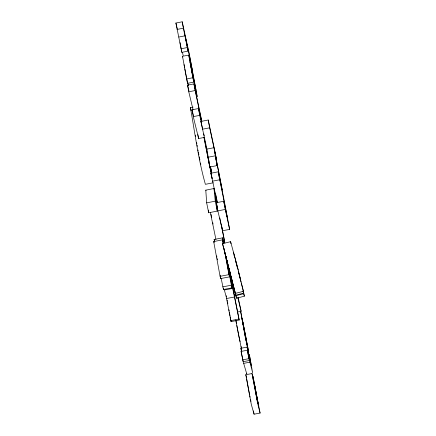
<?xml version="1.0" encoding="UTF-8"?>
<svg xmlns="http://www.w3.org/2000/svg" width="436" height="436" viewBox="0 0 436 436"><rect width="100%" height="100%" fill="white"/><g stroke="black" fill="none" stroke-linecap="round" stroke-linejoin="round"><path stroke-width="0.65" d="M216.785 202.904L215.526 196.974L217.27 211.106L208.67 212.768L206.659 202.844L205.787 190.156L213.967 188.532L216.997 203.029M213.967 188.532L215.291 201.176L217.27 211.106M229.483 270.947L222.545 243.729L230.606 241.653L238.279 270.064M226.976 260.728L224.84 252.591L235.353 293.395L243.419 291.313L237.833 268.767M235.151 292.818L235.767 295.161L243.708 293.112L244.373 296.191L236.525 298.219L232.966 284.414M236.525 298.219L235.909 295.701L243.849 293.651M193.671 80.077L190.134 62.212L193.829 82.104L187.562 83.331L182.482 56.255L188.788 55.121L197.165 96.688L197.094 96.073A17.342 0.305 78.9 0 0 196.156 90.584L190.042 58.37L185.878 39.425L188.03 51.121L181.817 52.342L175.904 23.037L182.199 21.8L188.761 51.426L192.668 71.831M177.065 29.441L183.376 28.198L188.03 51.121M178.847 37.027L185.071 35.807M180.978 48.794L187.235 47.562M186.515 78.976L192.843 77.739L193.829 82.104M193.001 109.501L188.772 91.789L187.562 85.124L193.927 83.881L201.857 121.426M188.772 91.789L195.154 90.541L201.645 121.181M213.291 182.788L205.389 184.319C198.298 159.265 194.957 133.236 190.423 107.627L193.083 107.103M204.157 137.454L198.625 138.534L193.268 116.619L192.031 109.796L198.467 108.542L201.432 121.47M193.268 116.619L199.726 115.36L201.655 123.764M200.898 121.437L208.217 120.009L215.351 153.445L216.73 160.775L214.725 151.401L222.229 190.02L215.558 156.35L217.035 165.604L209.754 167.015L206.915 149.079L200.898 121.437L202.549 128.625M202.331 129.236L209.678 127.808L213.934 147.717L217.035 165.604M206.915 149.079L213.934 147.717M207.956 157.249L215.199 155.837M217.281 202.756L210.904 173.239L218.202 171.822L223.374 196.293L229.63 229.385L222.616 230.737L217.842 210.871L216.338 202.707L223.733 201.279L227.091 216.665L218.202 171.822M212.37 181.191L219.695 179.774M206.659 202.844L215.291 201.176M217.842 210.871L225.265 209.438L229.63 229.385M214.501 241.479L214.136 239.473L222.627 237.838L223.859 243.522M225.358 254.21L229.565 276.865L220.807 278.544L220.087 276.331L213.678 241.555L222.442 239.871L223.363 243.604M223.472 242.787L224.785 242.536L222.256 228.993M220.087 276.331L228.938 274.631L229.565 276.865M231.205 282.065L232.513 281.814M231.451 284.937L233.287 284.583M222.698 286.877L231.363 285.215L232.034 287.853L223.45 289.499L221.128 278.201M239.184 320.029L232.693 288.403L224.36 290L226.349 297.434L231.053 321.583L239.184 320.029L229.619 271.121M234.573 294.959L235.8 294.72M226.573 298.513L234.721 296.954M237.271 312.056L241.13 311.32L238.121 297.281M230.6 320.645L238.819 319.081M241.74 352.877L240.895 348.288L247.076 347.111L248.907 356.37L251.289 365.532L249.343 354.593L248.046 354.839M241.092 351.421L247.392 350.222L249.441 360.49L243.168 361.684L241.092 351.421L242.58 358.468M242.634 359.847L248.961 358.648L249.441 360.49M243.304 361.406L243.664 363.373L249.883 362.191L252.667 372.807L249.343 354.593M255.251 388.923L254.368 383.756L258.21 403.9L252.945 376.175L260.096 413.061L254.063 414.2L251.294 404.357L245.773 374.726L252.013 373.543L257.273 400.493L255.311 389.855M182.482 56.255L182.782 57.067M213.678 241.555L214.207 242.623M205.857 190.101L206.015 190.603M245.773 374.726L246.1 375.827M243.664 363.373L246.765 373.925L246.765 373.232M222.545 243.729L229.968 272.206M240.895 348.288L241.326 349.797M260.096 413.061L257.589 403.164L252.013 373.543M233.44 252.182L235.042 258.079M211.433 173.577L209.536 165.506M243.07 290.779L243.708 293.112M214.136 239.473L214.785 241.866M250.983 401.398L250.586 399.796M243.07 291.324L243.419 292.616M243.577 293.21L244.373 296.191M235.184 258.613L236.862 265.017M234.001 254.924L234.508 256.869M235.702 261.42L236.208 263.371M236.552 264.668L237.571 268.571M238.759 273.121L239.271 275.067M239.609 276.37L240.634 280.266M240.498 280.135L241.01 282.108M241.353 283.427L243.419 291.313M241.337 348.391L235.713 320.008M237.02 265.617L237.669 268.14M228.998 269.154L233.418 286.256M235.767 295.161L235.909 295.701M229.603 270.892L235.353 293.395M230.933 276.07L232.524 282.359M227.766 264.271L225.483 255.234M238.53 271.524L238.988 273.345M239.762 340.293L240.089 341.606M192.031 109.796L193.442 115.6M237.822 297.723L241.13 311.32M239.141 273.95L239.871 276.964M187.562 85.124L188.935 90.841M216.338 202.707L217.711 208.452M175.904 23.037L177.25 28.776M210.904 173.239L212.125 178.428M182.504 52.576L183.191 55.536M212.109 178.428L203.912 137.433M203.754 133.852L204.206 135.814M240.018 277.569L240.263 278.648M190.423 107.627L191.132 110.831M239.604 339.633L238.781 335.775M208.953 162.737L209.302 164.399M200.549 163.069L200.816 164.312M212.763 222.747L213.035 224.039M232.693 288.403L229.935 273.917L232.034 287.853M211.019 214.305L211.689 217.553M215.945 239.533L210.31 212.283M208.822 162.11L204.113 137.329M230.976 243.729L230.606 241.653M211.618 172.176L210.539 166.857L211.444 172.732M210.381 166.95L211.722 173.544M215.858 194.827L216.43 197.633M221.33 224.458L221.597 225.755M199.655 158.748L199.906 159.974M224.785 242.536L219.799 217.907M216.665 198.805L216.899 199.977M199.274 156.856L199.53 158.132M238.361 333.638L238.661 335.175M188.27 84.328L188.505 85.516M194.401 83.129L195.835 89.93L191.829 68.49M217.014 200.565L217.368 202.369M226.289 295.717L226.535 296.971M186.019 75.45L187.562 83.331M192.843 77.739L188.717 55.029M249.555 394.613L247.583 383.865M249.79 395.855L250.03 397.098M187.611 81.946L188.243 85.238M198.391 152.306L198.898 154.949M222.442 239.871L223.194 243.838M237.925 331.371L238.258 333.131M185.905 74.845L184.848 69.199M223.733 201.279L225.265 209.438M208.217 120.009L209.678 127.808M246.351 339.257L240.672 311.571L245.081 336.249L247.757 348.707L242.421 320.046L248.733 352.321L246.738 341.9M224.071 248.455L228.938 274.631M247.076 347.111L249.883 362.191M247.392 350.222L248.961 358.648M216.665 255.878L216.91 257.202M217.155 258.532L217.406 259.856M221.897 226.84L222.616 230.737M227.439 262.941L229.663 274.996L228.431 266.331M222.627 237.838L223.614 243.179M226.197 257.191L231.363 285.215M193.927 83.881L195.154 90.541M198.467 108.542L199.726 115.36M182.199 21.8L183.376 28.198M253.463 410.935L254.063 414.2M237.811 330.788L236.852 325.556M227.14 300.099L227.369 301.341M227.597 302.579L227.826 303.816M197.949 149.94L198.162 151.079M241.124 346.522L241.37 347.852M241.446 350.446L241.686 351.738M246.264 376.377L246.569 378.088M242.814 359.755L243.168 361.684M197.906 134.599L198.625 138.534M228.889 309.653L229.129 310.977M229.369 312.307L229.968 315.62M230.213 316.945L230.453 318.269M230.693 319.593L231.053 321.583M180.052 42.592L181.109 48.44M181.349 49.742L181.817 52.342M220.196 275.203L220.807 278.544M196.647 142.654L196.865 143.896M197.083 145.134L197.306 146.376M184.335 66.343L184.63 67.994M246.792 379.369L247.463 383.211M195.361 135.133L195.568 136.392M236.04 320.694L236.503 323.556M184.047 64.593L184.237 65.798M229.292 268.974L229.527 270.549M208.866 160.377L209.04 161.702M209.22 163.031L209.754 167.015M223.281 288.245L223.45 289.499M208.473 210.103L208.67 212.768M242.04 318.52L241.904 318.215L246.127 340.456L242.04 318.52"/></g></svg>
